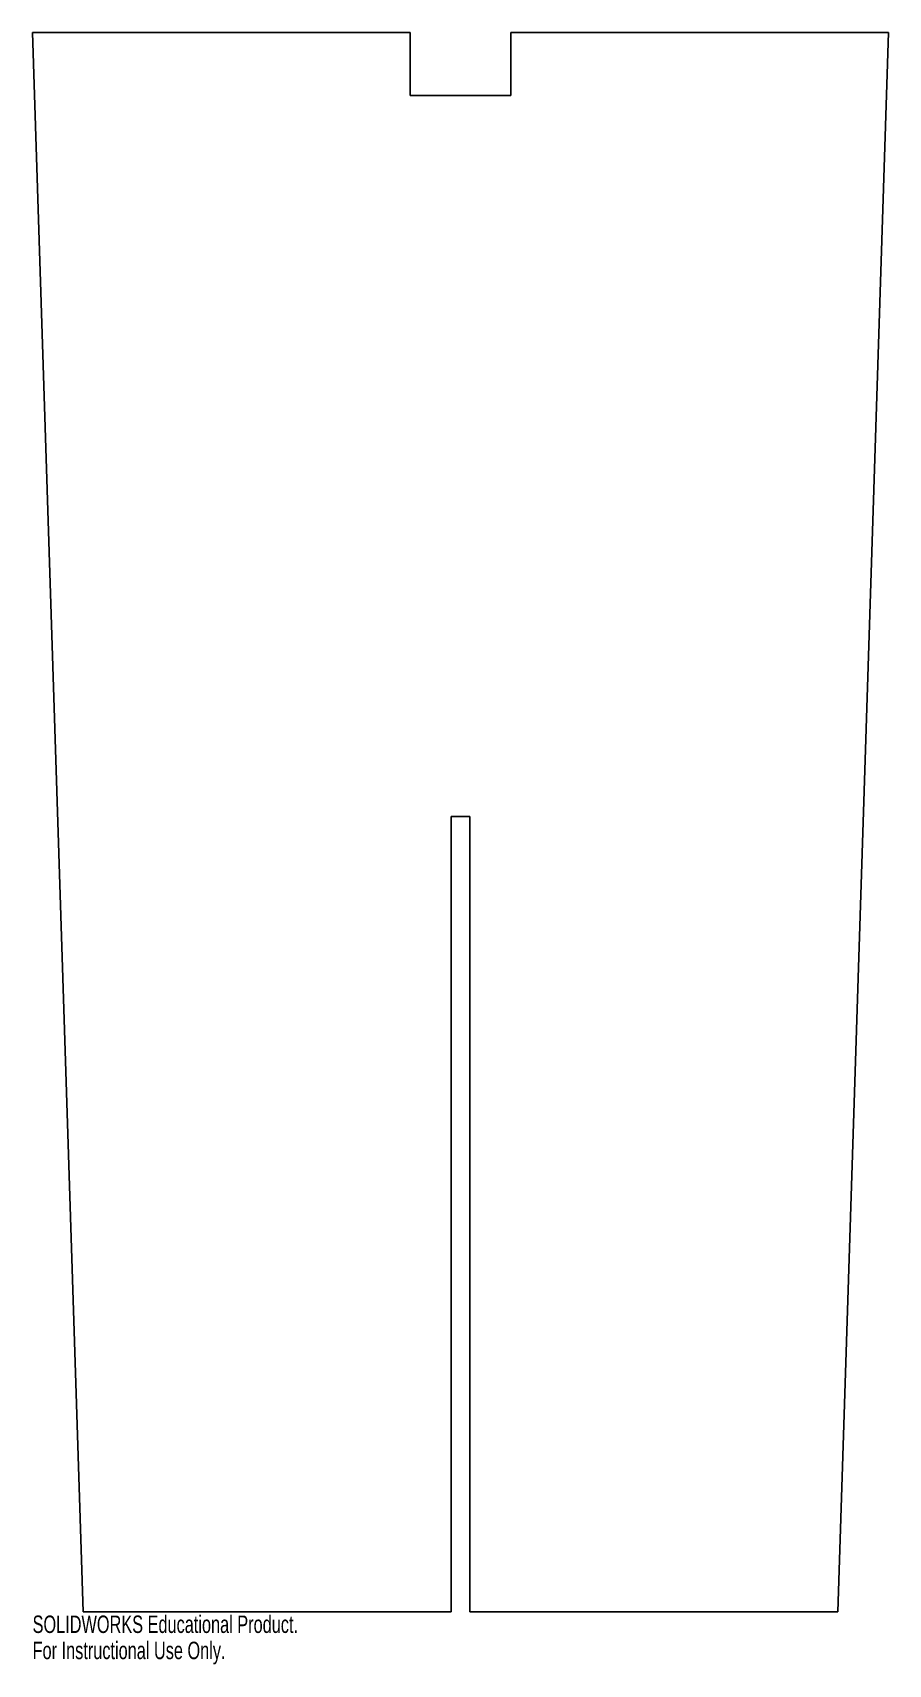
# Model space of a CAD drawing. Header units: inches. Extents: x 10.3 to 19.7, y -0.2 to 17.7.
import ezdxf

# ---------------------------------------------------------------- set-up
doc = ezdxf.new("R2010")
doc.units = ezdxf.units.IN
doc.header["$MEASUREMENT"] = 0
doc.styles.add('SLDTEXTSTYLE0', font='TXT', dxfattribs={"width": 0.7})

msp = doc.modelspace()

# ---------------------------------------------------------------- linework, layer by layer
at = {"color": 7, "linetype": 'Continuous', "lineweight": 25}
for p, q in [((10.341, 17.652), (10.893, 0.402)), ((14.467, 17.652), (10.341, 17.652)), ((14.467, 16.964), (14.467, 17.652)), ((19.694, 17.652), (15.569, 17.652)), ((15.569, 17.652), (15.569, 16.964)), ((19.143, 0.402), (19.694, 17.652)), ((15.569, 16.964), (14.467, 16.964)), ((14.916, 0.402), (14.916, 9.089)), ((14.916, 9.089), (15.119, 9.089)), ((15.119, 9.089), (15.119, 0.402)), ((10.893, 0.402), (14.916, 0.402)), ((15.119, 0.402), (19.143, 0.402))]:
    msp.add_line(p, q, dxfattribs=at)

# ---------------------------------------------------------------- texts
at = {"color": 7, "linetype": 'Continuous', "char_height": 0.1903, "attachment_point": 1, "style": 'SLDTEXTSTYLE0'}
for s, insert in [('SOLIDWORKS Educational Product.', (10.341, 0.362)), ('For Instructional Use Only.', (10.341, 0.076))]:
    msp.add_mtext(s, dxfattribs=dict(at, insert=insert))

doc.saveas('drawing.dxf')
